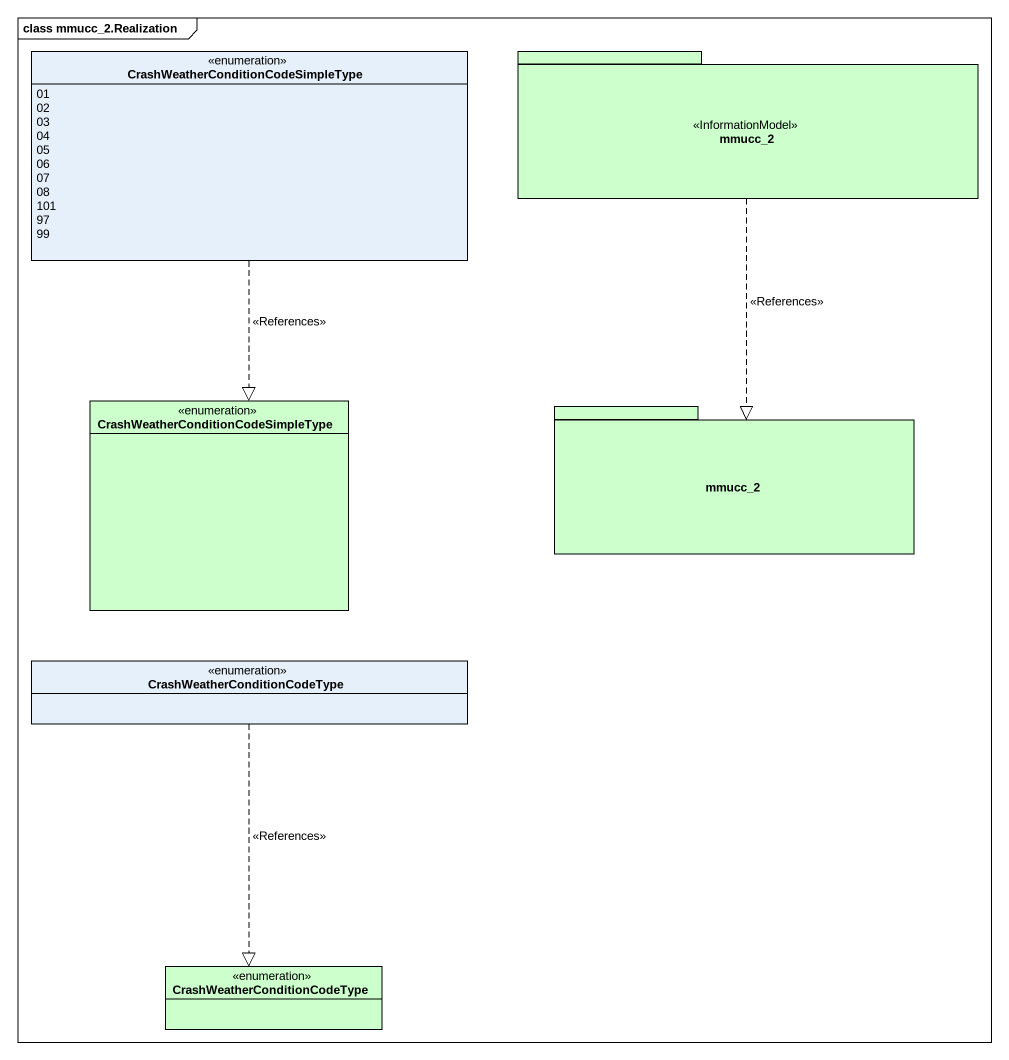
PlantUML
@startuml
mainframe class mmucc_2.Realization
hide circle
hide empty members
enum "CrashWeatherConditionCodeSimpleType" as CrashWeatherConditionCodeSim {
  01
  02
  03
  04
  05
  06
  07
  08
  101
  97
  99
}
package mmucc_2 <<InformationModel>> #CCFFCC {
}
enum "CrashWeatherConditionCodeSimpleType" as CrashWeatherConditionCodeSim_2 #CCFFCC
package "mmucc_2" as mmucc_2_2 #CCFFCC {
}
enum "CrashWeatherConditionCodeType" as CrashWeatherConditionCodeTyp
enum "CrashWeatherConditionCodeType" as CrashWeatherConditionCodeTyp_2 #CCFFCC
CrashWeatherConditionCodeSim ..|> CrashWeatherConditionCodeSim_2 : <<References>>
mmucc_2 ..|> mmucc_2_2 : <<References>>
CrashWeatherConditionCodeTyp ..|> CrashWeatherConditionCodeTyp_2 : <<References>>
@enduml
